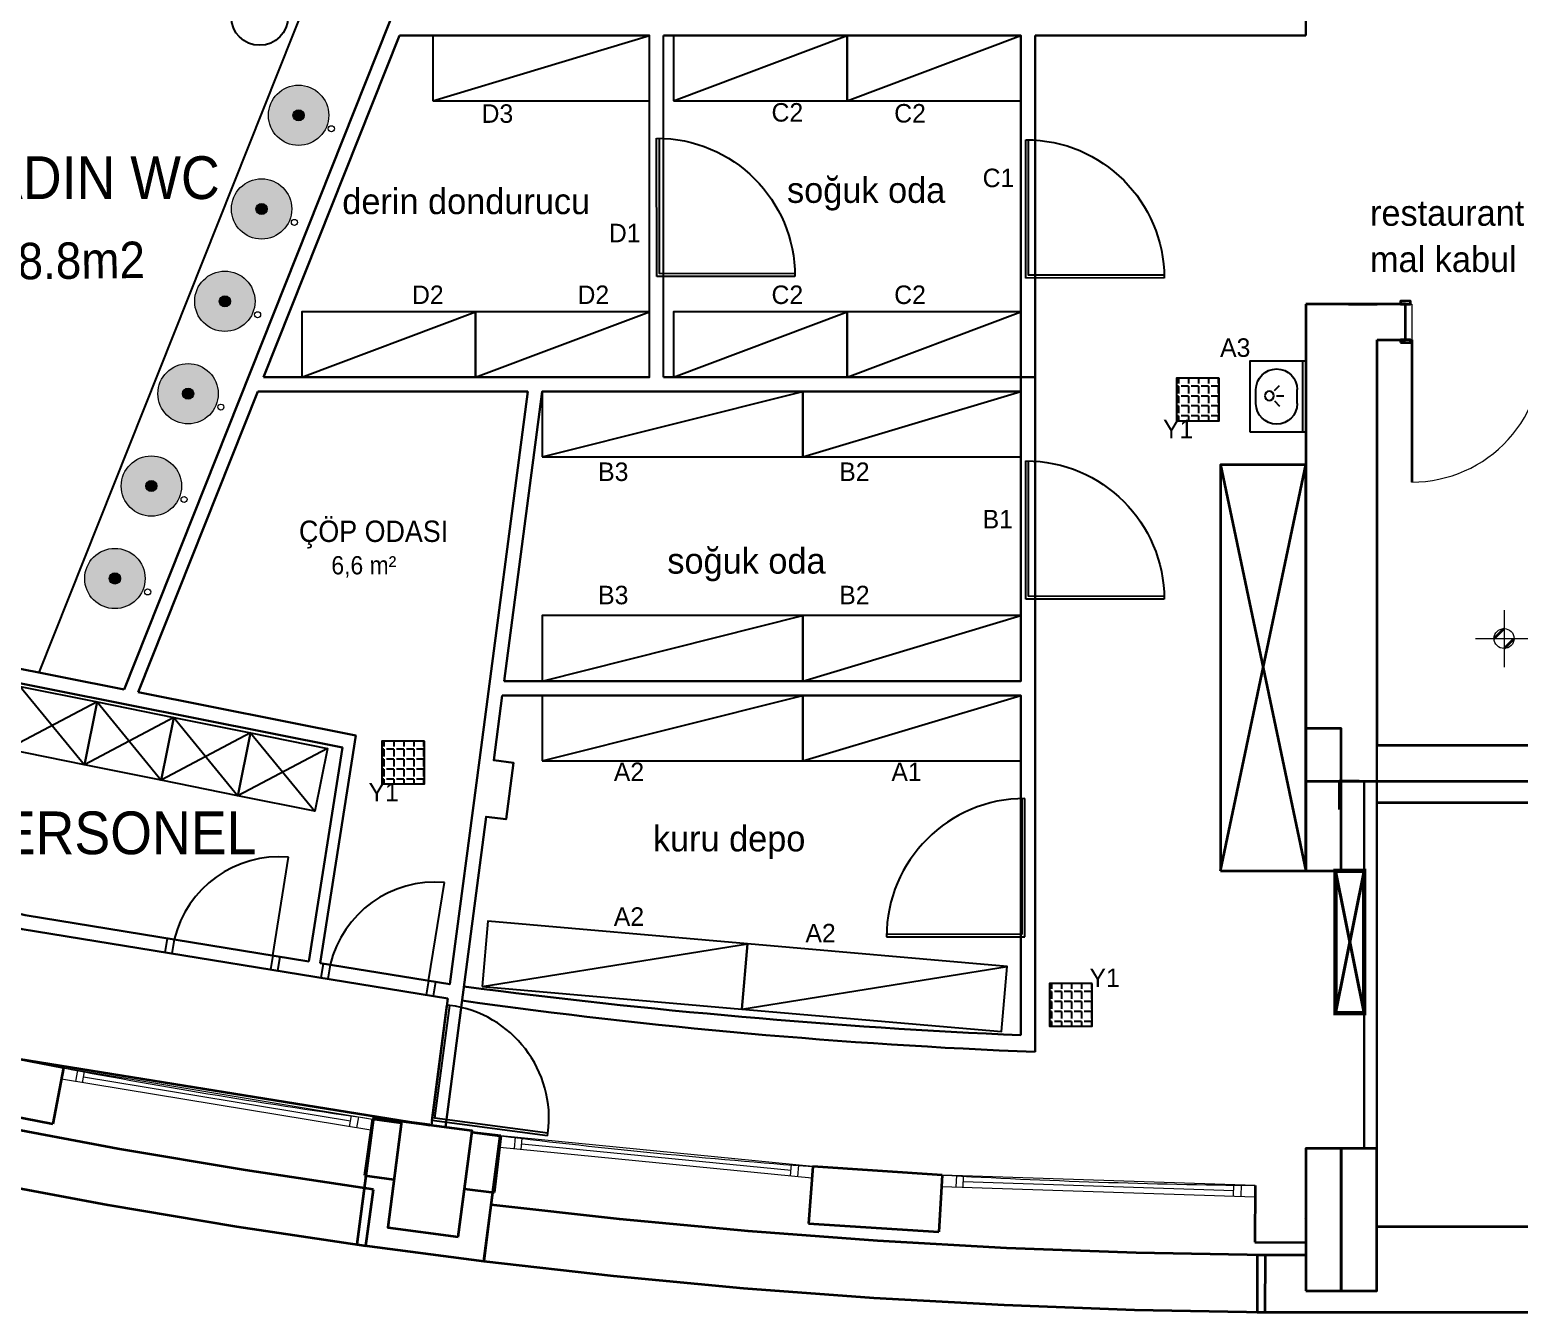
# Model space of a CAD drawing. Header units: millimetres. Extents: x -2729 to 15248, y -12439 to 5292.
# Drawn here: x 4882 to 5928, y -11997 to -11096 of the extents above; entities that cross this region are included whole.
import ezdxf

# ---------------------------------------------------------------- set-up
doc = ezdxf.new("R2010")
doc.units = ezdxf.units.MM
doc.layers.add('0_штамп_Ном_пера__21', color=7, linetype='Continuous', lineweight=20, true_color=0x320033)
doc.layers.add('_yaz__kot_Ном_пера__22', color=7, linetype='Continuous', lineweight=20, true_color=0xc600c6)
for name, color, linetype, lineweight in [('0_штамп_Ном_пера__80', 7, 'Continuous', 13), ('_yaz__kot_Ном_пера__60', 7, 'Continuous', 35), ('_yaz__kot_Ном_пера__80', 7, 'Continuous', 13), ('CAM', 155, 'Continuous', 15), ('dk-olcu_Ном_пера__80', 7, 'Continuous', 13), ('DUVAR', 7, 'Continuous', 30), ('DUVAR 2_Ном_пера__60', 7, 'Continuous', 35), ('EXTERIOR_WALLS_Ном_пера__60', 7, 'Continuous', 35), ('gzm', 250, 'Continuous', 20), ('INTERIOR_WALLS_Ном_пера__60', 7, 'Continuous', 35), ('kap __Ном_пера__60', 7, 'Continuous', 35), ('kap __Ном_пера__80', 7, 'Continuous', 13), ('KAPI_Ном_пера__60', 7, 'Continuous', 35), ('kolon_Ном_пера__60', 7, 'Continuous', 35), ('pencere_Ном_пера__80', 7, 'Continuous', 13), ('tefriş', 7, 'Continuous', 25), ('Стены внутренние_Ном_пера__60', 7, 'Continuous', 35)]:
    doc.layers.add(name, color=color, linetype=linetype, lineweight=lineweight)
doc.layers.add('kapı ABD', color=55, linetype='Continuous')
doc.layers.add('S2000-002 Çizgi', color=7, linetype='Continuous')
doc.styles.add('TAKSİM', font='GOTHIC.TTF', dxfattribs={"height": 20})
doc.styles.add('Мой Ариал', font='arial.ttf', dxfattribs={"width": 0.9})
pattern_1 = [(45, (-3877.01, 44984.851), (-9.1923748, 9.1923748), [])]

# ---------------------------------------------------------------- blocks, each defined once
blk = doc.blocks.new('wery5y')
blk.add_line((4066.8, 1057.7), (4067.5, 1059.5))
at = {"layer": 'kapı ABD', "color": 7}
for points in [[(3990.2, 1086.8), (4019.2, 1163.4)], [(4067.5, 1059.5), (3992.7, 1087.9), (4021.1, 1162.7)], [(4021.1, 1162.7), (4019.2, 1163.4)], [(4066.8, 1057.7), (3990.2, 1086.8)]]:
    blk.add_lwpolyline(points, dxfattribs=at)
blk.add_arc((3992.7, 1087.9), 80, 339.2123, 69.2123, dxfattribs=at)
blk = doc.blocks.new('rtys')
at = {"layer": 'kapı ABD', "color": 7}
for points in [[(98141.2, 44240.5), (98136.5, 44143.6)], [(98143.1, 44240.4), (98138.6, 44145.4), (98233.6, 44140.8)], [(98136.5, 44143.6), (98233.5, 44138.9)]]:
    blk.add_lwpolyline(points, dxfattribs=at)
blk.add_arc((98136.5, 44143.6), 97.1, 357.2494, 87.2494, dxfattribs=at)
blk = doc.blocks.new('A$C23AD12AD')
at = {"layer": 'S2000-002 Çizgi'}
for p, q in [((0, 39), (50, 39)), ((0, 37), (50, 37)), ((20.1, 33), (29.9, 33)), ((25.5, 18.5), (25.5, 23.5)), ((21.9, 17), (18.3, 20.5)), ((29.2, 17), (32.7, 20.5)), ((0, 0), (50, 0)), ((20.1, 4), (29.9, 4))]:
    blk.add_line(p, q, dxfattribs=at)
blk.add_lwpolyline([(0, 0), (50, 0), (50, 39), (0, 39)], close=True, dxfattribs=at)
blk.add_circle((25.5, 13.3), 3.19, dxfattribs=at)
for centre, start, end in [((20.1, 18.5), 90, 270), ((29.9, 18.5), 270, 90)]:
    blk.add_arc(centre, 14.5, start, end, dxfattribs=at)
blk = doc.blocks.new('A$C746B319B')
at = {"layer": 'gzm'}
h = blk.add_hatch(color=7, dxfattribs=at)
h.set_gradient(color1=(255, 255, 255), rotation=60, one_color=1, tint=1, name='INVCYLINDER')
h.paths.add_polyline_path([(30.45, 153.07, 1), (-8.05, 153.07, 1)])
h.paths.add_polyline_path([(7.62, 153.07, -1), (14.78, 153.07, -1)], flags=16)
h = blk.add_hatch(color=7, dxfattribs=at)
h.set_gradient(color1=(255, 255, 255), color2=(184, 184, 184), rotation=60, one_color=1, tint=0.72, name='INVSPHERICAL')
h.paths.add_polyline_path([(24.06, 153.07, 1), (-1.66, 153.07, 1)])
h.paths.add_polyline_path([(7.62, 153.07, -1), (14.78, 153.07, -1)], flags=16)
h = blk.add_hatch(color=250, dxfattribs=at)
h.set_gradient(color1=(61, 61, 61), color2=(237, 237, 237), one_color=1, tint=0.93, name='SPHERICAL')
h.paths.add_polyline_path([(7.62, 153.07, 1), (14.78, 153.07, 1)])
for radius in [19.25, 3.58]:
    blk.add_circle((11.2, 153.07), radius, dxfattribs=at)
blk = doc.blocks.new('A$C6A3561BD')
at = {"layer": 'gzm'}
blk.add_circle((-148.68, 121.8), 1.93, dxfattribs=at)
at = {"layer": 'gzm', "rotation": 270}
blk.add_blockref('A$C746B319B', (-324.36, 133), dxfattribs=at)
blk = doc.blocks.new('5858w8')
at = {"layer": 'tefriş'}
for p, q in [((55, 45), (0, 0)), ((0, 45), (55, 0))]:
    blk.add_line(p, q, dxfattribs=at)
blk.add_lwpolyline([(0, 45), (55, 45), (55, 0), (0, 0)], close=True, dxfattribs=at)

msp = doc.modelspace()

# ---------------------------------------------------------------- hatches: boundary and pattern name
h = msp.add_hatch()
h.set_pattern_fill('ANGLE', color=256, angle=180)
h.set_pattern_definition([(180, (13874.837, -8629.325), (-9e-16, -6.985), [5.08, -1.905]), (270, (13874.837, -8629.325), (6.985, -1e-15), [5.08, -1.905])])
h.paths.add_polyline_path([(5686.981, -11370.806), (5716.981, -11370.806), (5716.981, -11340.806), (5686.981, -11340.806)])
h = msp.add_hatch()
h.set_pattern_fill('ANGLE', color=256, angle=180)
h.set_pattern_definition([(180, (13316.9686, -8884.32), (-9e-16, -6.985), [5.08, -1.905]), (270, (13316.9686, -8884.32), (6.985, -1e-15), [5.08, -1.905])])
h.paths.add_polyline_path([(5129.113, -11625.8), (5159.113, -11625.8), (5159.113, -11595.8), (5129.113, -11595.8)])
h = msp.add_hatch()
h.set_pattern_fill('ANGLE', color=256, angle=180)
h.set_pattern_definition([(180, (13785.774, -9054.477), (-9e-16, -6.985), [5.08, -1.905]), (270, (13785.774, -9054.477), (6.985, -1e-15), [5.08, -1.905])])
h.paths.add_polyline_path([(5597.918, -11795.957), (5627.918, -11795.957), (5627.918, -11765.957), (5597.918, -11765.957)])
at = {"layer": '_yaz__kot_Ном_пера__60', "linetype": 'Continuous'}
h = msp.add_hatch(dxfattribs=at)
h.set_pattern_fill('КИРПИЧ_ОБЫКНОВЕННЫЙ_0002', color=256, scale=0.1, style=0, pattern_type=2)
h.set_pattern_definition([(45, (5913.471, -11520.257), (-9.192, 9.192), [])])
h.paths.add_polyline_path([(5916.971, -11516.757, 0.41421356), (5909.971, -11523.757), (5916.971, -11523.757)], flags=0)
h = msp.add_hatch(dxfattribs=at)
h.set_pattern_fill('КИРПИЧ_ОБЫКНОВЕННЫЙ_0002', color=256, scale=0.1, style=0, pattern_type=2)
h.set_pattern_definition([(45, (5920.471, -11527.257), (-9.192, 9.192), [])])
h.paths.add_polyline_path([(5923.971, -11523.757), (5916.971, -11523.757), (5916.971, -11530.757, 0.41421356)], flags=0)
at = {"layer": 'EXTERIOR_WALLS_Ном_пера__60', "linetype": 'Continuous'}
h = msp.add_hatch(dxfattribs=at)
h.set_pattern_fill('КИРПИЧ_ОБЫКНОВЕННЫЙ_0002', color=256, scale=0.1, style=0, pattern_type=2)
h.set_pattern_definition(pattern_1)
h.paths.add_polyline_path([(5142.874, -11864.011), (5139.48, -11888.779), (5139.616, -11888.797)], flags=0)
h = msp.add_hatch(dxfattribs=at)
h.set_pattern_fill('КИРПИЧ_ОБЫКНОВЕННЫЙ_0002', color=256, scale=0.1, style=0, pattern_type=2)
h.set_pattern_definition(pattern_1)
h.paths.add_polyline_path([(5777.715, -11907.975), (5777.659, -11907.975), (5777.605, -11932.975), (5777.715, -11932.975)], flags=0)
at = {"layer": 'INTERIOR_WALLS_Ном_пера__60', "linetype": 'Continuous'}
h = msp.add_hatch(dxfattribs=at)
h.set_pattern_fill('КИРПИЧ_ОБЫКНОВЕННЫЙ_0002', color=256, scale=0.1, style=0, pattern_type=2)
h.set_pattern_definition([(45, (5827.763, -11353.873), (-9.1924, 9.1924), [])])
h.paths.add_polyline_path([(5827.719, -11393.873), (5827.806, -11393.873), (5827.806, -11313.873), (5827.719, -11313.873)], flags=0)

# ---------------------------------------------------------------- linework, layer by layer
for p, q in [((5164.972, -11146.249), (5316.972, -11100.249)), ((5333.796, -11146.249), (5455.796, -11100.249)), ((5455.796, -11146.249), (5577.796, -11100.249)), ((5072.972, -11340.249), (5194.972, -11294.249)), ((5194.972, -11340.249), (5316.972, -11294.249)), ((5333.796, -11340.249), (5455.796, -11294.249)), ((5455.796, -11340.249), (5577.796, -11294.249)), ((5241.796, -11396.249), (5424.796, -11350.249)), ((5424.796, -11396.249), (5577.796, -11350.249)), ((5241.796, -11553.671), (5424.796, -11507.671)), ((5424.796, -11553.671), (5577.796, -11507.671)), ((5241.796, -11609.671), (5424.796, -11563.671)), ((5424.796, -11609.671), (5577.796, -11563.671)), ((5199.602, -11768.139), (5385.896, -11738.146)), ((5381.916, -11783.974), (5568.21, -11753.98))]:
    msp.add_line(p, q)
at = {"color": 3, "lineweight": 40, "ltscale": 0.005}
for p, q in [((5818.714, -11786.864), (5798.714, -11686.864)), ((5798.714, -11786.864), (5818.714, -11686.864))]:
    msp.add_line(p, q, dxfattribs=at)
for points in [[(5164.972, -11146.249), (5316.972, -11146.249), (5316.972, -11100.249), (5164.972, -11100.249)], [(5333.796, -11146.249), (5455.796, -11146.249), (5455.796, -11100.249), (5333.796, -11100.249)], [(5455.796, -11146.249), (5577.796, -11146.249), (5577.796, -11100.249), (5455.796, -11100.249)], [(5072.972, -11340.249), (5194.972, -11340.249), (5194.972, -11294.249), (5072.972, -11294.249)], [(5194.972, -11340.249), (5316.972, -11340.249), (5316.972, -11294.249), (5194.972, -11294.249)], [(5333.796, -11340.249), (5455.796, -11340.249), (5455.796, -11294.249), (5333.796, -11294.249)], [(5455.796, -11340.249), (5577.796, -11340.249), (5577.796, -11294.249), (5455.796, -11294.249)], [(5716.981, -11340.806), (5686.981, -11340.806), (5686.981, -11370.806), (5716.981, -11370.806)], [(5241.796, -11396.249), (5424.796, -11396.249), (5424.796, -11350.249), (5241.796, -11350.249)], [(5424.796, -11396.249), (5577.796, -11396.249), (5577.796, -11350.249), (5424.796, -11350.249)], [(5241.796, -11553.671), (5424.796, -11553.671), (5424.796, -11507.671), (5241.796, -11507.671)], [(5424.796, -11553.671), (5577.796, -11553.671), (5577.796, -11507.671), (5424.796, -11507.671)], [(5241.796, -11609.671), (5424.796, -11609.671), (5424.796, -11563.671), (5241.796, -11563.671)], [(5424.796, -11609.671), (5577.796, -11609.671), (5577.796, -11563.671), (5424.796, -11563.671)], [(5159.113, -11595.8), (5129.113, -11595.8), (5129.113, -11625.8), (5159.113, -11625.8)], [(5199.602, -11768.139), (5381.916, -11783.974), (5385.896, -11738.146), (5203.582, -11722.312)], [(5381.916, -11783.974), (5564.23, -11799.808), (5568.21, -11753.98), (5385.896, -11738.146)], [(5627.918, -11765.957), (5597.918, -11765.957), (5597.918, -11795.957), (5627.918, -11795.957)]]:
    msp.add_lwpolyline(points, close=True)
at = {"color": 3, "lineweight": 40, "ltscale": 0.005, "const_width": 3}
msp.add_lwpolyline([(5818.714, -11786.864), (5818.714, -11686.864), (5798.714, -11686.864), (5798.714, -11786.864)], close=True, dxfattribs=at)
at = {"layer": '0_штамп_Ном_пера__21', "linetype": 'Continuous'}
msp.add_line((5802.715, -11981.864), (5777.715, -11981.864), dxfattribs=at)
at = {"layer": '0_штамп_Ном_пера__80', "linetype": 'Continuous'}
for start, end in [(259.298345, 261.951654), (263.048345, 265.701655), (266.798345, 269.451655)]:
    msp.add_arc((5787.802, -7156.871), 4751.115, start, end, dxfattribs=at)
at = {"layer": '_yaz__kot_Ном_пера__22', "linetype": 'Continuous'}
for p, q in [((5916.971, -11503.757), (5916.971, -11543.757)), ((5896.971, -11523.757), (6000.539, -11523.757))]:
    msp.add_line(p, q, dxfattribs=at)
at = {"layer": '_yaz__kot_Ном_пера__80', "linetype": 'Continuous'}
msp.add_circle((5916.971, -11523.757), 7, dxfattribs=at)
at = {"layer": 'CAM', "linetype": 'Continuous'}
for p, q in [((5107.153, -11862.692), (4919.691, -11831.742)), ((5227.301, -11878.51), (5416.386, -11897.133)), ((5537.311, -11905.059), (5727.209, -11911.276))]:
    msp.add_line(p, q, dxfattribs=at)
at = {"layer": 'dk-olcu_Ном_пера__80', "linetype": 'Continuous'}
for p, q in [((5777.806, -11288.873), (5777.806, -11293.873)), ((5162.846, -11865.575), (5162.882, -11865.306)), ((5827.714, -11981.864), (5802.715, -11981.864))]:
    msp.add_line(p, q, dxfattribs=at)
at = {"layer": 'DUVAR', "linetype": 'Continuous'}
for p, q in [((5777.709, -10866.864), (5777.709, -11100.249)), ((5203.153, -10918.568), (4948.137, -11559.545)), ((5141.633, -11100.249), (5046.148, -11340.249)), ((5316.972, -11100.249), (5141.633, -11100.249)), ((5577.796, -11100.249), (5326.972, -11100.249)), ((5577.796, -11553.671), (5577.796, -11100.249)), ((5587.796, -11814.054), (5587.796, -11100.249)), ((5607.796, -11100.249), (5587.796, -11100.249)), ((5607.796, -11100.249), (5777.709, -11100.249)), ((5046.148, -11340.249), (5316.972, -11340.249)), ((5326.972, -11340.249), (5587.796, -11340.249)), ((5042.169, -11350.249), (4958.111, -11561.529)), ((5042.169, -11350.249), (5231.708, -11350.249)), ((5231.708, -11350.249), (5197.62, -11609.17)), ((5241.794, -11350.249), (5577.796, -11350.249)), ((5827.714, -11381.865), (5827.714, -11881.864)), ((5577.796, -11553.671), (5215.013, -11553.671)), ((5577.796, -11563.671), (5213.697, -11563.671)), ((5577.796, -11802.412), (5577.796, -11563.671)), ((5085.738, -11751.739), (5110.985, -11591.937)), ((5077.841, -11750.456), (5101.571, -11600.261)), ((5818.714, -11623.873), (5818.714, -11881.864)), ((5175.502, -11776.451), (5163.881, -11865.402))]:
    msp.add_line(p, q, dxfattribs=at)
for points in [[(5241.794, -11350.249), (5215.013, -11553.671)], [(4687.909, -11507.782), (4948.137, -11559.545)], [(4847.413, -11549.705), (5101.571, -11600.261)], [(4958.111, -11561.529), (5110.985, -11591.937)], [(5213.697, -11563.671), (5207.698, -11609.236), (5221.569, -11611.063), (5216.348, -11650.72), (5202.256, -11648.865), (5173.756, -11867.011)], [(5197.62, -11609.17), (5176.798, -11766.53), (5085.738, -11751.739)], [(5175.502, -11776.451), (4876.744, -11727.922), (4583.944, -11658.719), (4459.578, -11622.233)], [(5077.841, -11750.456), (4878.698, -11718.108), (4811.372, -11702.196)]]:
    msp.add_lwpolyline(points, dxfattribs=at)
for centre, radius, start, end in [((5787.802, -7156.871), 4650.285, 262.572761, 267.411657), ((5746.169, -7776.446), 4040.713, 262.022448, 267.753763)]:
    msp.add_arc(centre, radius, start, end, dxfattribs=at)
at = {"layer": 'DUVAR 2_Ном_пера__60', "linetype": 'Continuous'}
for p, q in [((5777.806, -11288.873), (5777.806, -11643.873)), ((5847.806, -11288.873), (5777.806, -11288.873)), ((5807.806, -11288.873), (5827.806, -11288.873)), ((5847.806, -11313.873), (5847.806, -11288.873)), ((5827.806, -11313.873), (5847.806, -11313.873)), ((5827.806, -11598.873), (5827.806, -11313.873)), ((5717.796, -11401.864), (5777.709, -11686.864)), ((5717.796, -11686.864), (5777.709, -11401.864)), ((6437.806, -11598.863), (5827.806, -11598.873)), ((5777.806, -11623.873), (6462.806, -11623.873)), ((5801.306, -11623.873), (5801.306, -11643.873)), ((5815.306, -11623.873), (5801.306, -11623.873)), ((5827.714, -11638.872), (6437.806, -11638.863)), ((4905.543, -11825.352), (4816.352, -11807.611)), ((4905.543, -11825.352), (4898.116, -11864.656)), ((4808.173, -11846.766), (4898.116, -11864.656)), ((5123.224, -11860.085), (5111.469, -11949.376)), ((5122.605, -11861.189), (5117.004, -11900.795)), ((5142.879, -11864.011), (5122.605, -11861.189)), ((5162.882, -11865.306), (5123.224, -11860.085)), ((5212.272, -11873.211), (5192.443, -11870.6)), ((5212.766, -11873.059), (5192.451, -11870.538)), ((5200.698, -11961.124), (5212.272, -11873.211)), ((5212.766, -11873.059), (5207.924, -11912.765)), ((5431.706, -11894.623), (5428.708, -11934.51)), ((5522.45, -11900.57), (5431.706, -11894.623)), ((5117.004, -11900.795), (5137.658, -11903.67)), ((5522.45, -11900.57), (5520.216, -11940.508)), ((5742.332, -11907.768), (5741.949, -11947.767)), ((5117.777, -11950.262), (5123.315, -11910.648)), ((5187.23, -11910.196), (5207.924, -11912.765)), ((5205.55, -11921.419), (5200.698, -11961.124)), ((5428.708, -11934.51), (5520.216, -11940.508)), ((7052.8, -11936.864), (5827.714, -11936.864)), ((5111.469, -11949.376), (5200.698, -11961.124)), ((5741.949, -11947.767), (5777.715, -11947.975)), ((5777.715, -11956.864), (5743.538, -11956.864)), ((5743.538, -11956.864), (5743.538, -11996.864)), ((5749.173, -11996.71), (5749.492, -11956.711)), ((5743.538, -11996.864), (7052.8, -11996.864))]:
    msp.add_line(p, q, dxfattribs=at)
msp.add_lwpolyline([(5717.796, -11686.864), (5777.709, -11686.864), (5777.709, -11401.864), (5717.796, -11401.864)], close=True, dxfattribs=at)
at = {"layer": 'DUVAR 2_Ном_пера__60', "linetype": 'Continuous', "flags": 128}
for points in [[(5123.315, -11910.648), (5033.418, -11897.213), (4943.792, -11882.078), (4854.468, -11865.249), (4765.479, -11846.731), (4676.857, -11826.532), (4588.633, -11804.658)], [(4578.64, -11843.39), (4667.599, -11865.446), (4756.96, -11885.814), (4846.69, -11904.485), (4936.758, -11921.455), (5027.131, -11936.716), (5117.777, -11950.262)], [(5749.492, -11956.711), (5658.61, -11955.125), (5567.776, -11951.819), (5477.019, -11946.793), (5386.375, -11940.049), (5295.874, -11931.59), (5205.55, -11921.419)], [(5200.698, -11961.124), (5291.775, -11971.379), (5383.03, -11979.909), (5474.43, -11986.709), (5565.942, -11991.777), (5657.534, -11995.111), (5749.173, -11996.71)]]:
    msp.add_lwpolyline(points, dxfattribs=at)
at = {"layer": 'kap __Ном_пера__60', "linetype": 'Continuous'}
msp.add_line((5852.306, -11313.873), (5852.306, -11413.873), dxfattribs=at)
at = {"layer": 'kap __Ном_пера__80', "linetype": 'Continuous', "flags": 128}
msp.add_lwpolyline([(5847.806, -11313.873), (5847.806, -11288.873), (5852.306, -11288.873), (5852.306, -11313.873)], close=True, dxfattribs=at)
at = {"layer": 'kap __Ном_пера__80', "linetype": 'Continuous'}
msp.add_arc((5852.306, -11322.468), 91.405, 270, 5.395537, dxfattribs=at)
at = {"layer": 'KAPI_Ном_пера__60', "linetype": 'Continuous', "flags": 128}
for points in [[(5844.306, -11288.873), (5851.306, -11288.873), (5851.306, -11286.873), (5844.306, -11286.873)], [(5844.306, -11315.873), (5851.306, -11315.873), (5851.306, -11313.873), (5844.306, -11313.873)]]:
    msp.add_lwpolyline(points, close=True, dxfattribs=at)
at = {"layer": 'kolon_Ном_пера__60', "linetype": 'Continuous', "flags": 128}
for points in [[(5777.709, -11686.864), (5802.709, -11686.864), (5802.709, -11586.864), (5777.709, -11586.864)], [(5182.8, -11943.849), (5192.589, -11869.49), (5143.017, -11862.964), (5133.228, -11937.322)], [(5777.715, -11981.864), (5802.715, -11981.864), (5802.715, -11881.864), (5777.715, -11881.864)], [(5802.715, -11981.864), (5827.714, -11981.864), (5827.714, -11881.864), (5802.715, -11881.864)]]:
    msp.add_lwpolyline(points, close=True, dxfattribs=at)
at = {"layer": 'pencere_Ном_пера__80', "linetype": 'Continuous'}
for p, q in [((4904.24, -11833.245), (4905.543, -11825.352)), ((4905.543, -11825.352), (5122.605, -11861.189)), ((5121.302, -11869.082), (4904.24, -11833.245)), ((4915.41, -11826.981), (4914.107, -11834.874)), ((4919.04, -11835.689), (4920.343, -11827.795)), ((5106.502, -11866.639), (5107.805, -11858.746)), ((5112.738, -11859.56), (5111.435, -11867.453)), ((5122.605, -11861.189), (5121.302, -11869.082)), ((5212.766, -11873.059), (5211.982, -11881.02)), ((5431.706, -11894.623), (5212.766, -11873.059)), ((5222.718, -11874.039), (5221.933, -11882.001)), ((5226.909, -11882.491), (5227.693, -11874.529)), ((5211.982, -11881.02), (5430.922, -11902.584)), ((5415.994, -11901.114), (5416.778, -11893.152)), ((5421.754, -11893.642), (5420.97, -11901.604)), ((5430.922, -11902.584), (5431.706, -11894.623)), ((5522.45, -11900.57), (5522.189, -11908.566)), ((5522.189, -11908.566), (5742.07, -11915.764)), ((5742.332, -11907.768), (5522.45, -11900.57)), ((5532.445, -11900.897), (5532.183, -11908.893)), ((5537.181, -11909.057), (5537.442, -11901.061)), ((5727.079, -11915.273), (5727.34, -11907.278)), ((5732.338, -11907.441), (5732.076, -11915.437)), ((5742.07, -11915.764), (5742.332, -11907.768))]:
    msp.add_line(p, q, dxfattribs=at)
at = {"layer": 'S2000-002 Çizgi'}
for p, q in [((5316.972, -11340.249), (5316.972, -11100.249)), ((5326.972, -11340.249), (5326.972, -11100.249))]:
    msp.add_line(p, q, dxfattribs=at)
at = {"layer": 'tefriş'}
for p, q in [((5147.726, -10895.576), (4888.299, -11547.642)), ((5052.494, -11746.339), (5063.717, -11677.244)), ((5161.879, -11764.107), (5173.102, -11695.013)), ((4978.464, -11734.314), (4976.861, -11744.184)), ((4983.399, -11735.115), (4981.796, -11744.986)), ((5052.494, -11746.339), (5050.89, -11756.209)), ((5057.429, -11747.14), (5055.826, -11757.011)), ((5087.849, -11752.082), (5086.246, -11761.952)), ((5092.784, -11752.883), (5091.181, -11762.754)), ((5161.879, -11764.107), (5160.275, -11773.978)), ((5166.814, -11764.909), (5165.211, -11774.779))]:
    msp.add_line(p, q, dxfattribs=at)
msp.add_circle((5043.325, -11087.155), 20, dxfattribs=at)
for centre in [(5057.245, -11752.933), (5166.63, -11770.702)]:
    msp.add_arc(centre, 75.965, 85.112801, 166.434494, dxfattribs=at)
at = {"layer": 'Стены внутренние_Ном_пера__60', "linetype": 'Continuous'}
msp.add_line((4866.844, -11817.663), (5162.846, -11865.575), dxfattribs=at)

# ---------------------------------------------------------------- block references
at = {"xscale": -1, "rotation": 267.2360957013824}
for p in [(-43502.359, -107163.175), (-43243.181, -107164.292), (-43243.181, -107389.825)]:
    msp.add_blockref('rtys', p, dxfattribs=at)
at = {"color": 6, "rotation": 348.5995933206871}
for p in [(4866.392, -11601.52), (4920.307, -11612.392), (4974.221, -11623.263), (5028.136, -11634.135)]:
    msp.add_blockref('5858w8', p, dxfattribs=at)
at = {"rotation": 92.7639042986176}
msp.add_blockref('rtys', (54404.99, -107626.906), dxfattribs=at)
at = {"layer": 'kapı ABD', "rotation": 13.31102220768999}
msp.add_blockref('wery5y', (1531.484, -13838.632), dxfattribs=at)
at = {"layer": 'S2000-002 Çizgi', "xscale": -1, "rotation": 270}
msp.add_blockref('A$C23AD12AD', (5738.806, -11378.817), dxfattribs=at)
at = {"layer": 'tefriş', "xscale": 1.1, "yscale": 1.1, "zscale": 1.1, "rotation": 337.6779990591669}
for p in [(5194.083, -11351.826), (5168.136, -11417.599), (5142.334, -11482.453), (5116.531, -11547.308), (5090.729, -11612.162), (5065.129, -11677.097)]:
    msp.add_blockref('A$C6A3561BD', p, dxfattribs=at)

# ---------------------------------------------------------------- texts
at = {"style": 'TAKSİM'}
for s, height, p in [('D3', 13, (5199.15, -11161.601)), ('C2', 13, (5402.699, -11160.733)), ('C2', 13, (5488.831, -11161.4)), ('soğuk oda', 18, (5413.594, -11217.797)), ('C1', 13, (5550.926, -11206.771)), ('derin dondurucu', 18, (5101.369, -11225.716)), ('restaurant', 18, (5822.842, -11233.893)), ('D1', 13, (5288.524, -11245.47)), ('mal kabul', 18, (5822.842, -11266.382)), ('D2', 13, (5150.313, -11288.839)), ('D2', 13, (5266.491, -11288.839)), ('C2', 13, (5402.699, -11288.839)), ('C2', 13, (5488.831, -11288.839)), ('A3', 13, (5717.6, -11325.949)), ('Y1', 13, (5677.592, -11383.145)), ('B3', 13, (5280.977, -11413.109)), ('B2', 13, (5450.278, -11413.109)), ('B1', 13, (5550.926, -11446.413)), ('soğuk oda', 18, (5329.553, -11478.177)), ('B3', 13, (5280.977, -11499.699)), ('B2', 13, (5450.278, -11499.699)), ('A2', 13, (5291.985, -11623.879)), ('A1', 13, (5486.869, -11623.879)), ('Y1', 13, (5119.723, -11638.14)), ('kuru depo', 18, (5319.41, -11673.219)), ('A2', 13, (5291.985, -11725.522)), ('A2', 13, (5426.496, -11737.138)), ('Y1', 13, (5625.918, -11768.508))]:
    msp.add_text(s, height=height, dxfattribs=at).set_placement(p)
at = {"lineweight": 40, "ltscale": 0.005, "attachment_point": 8, "style": 'Мой Ариал'}
for s, insert, char_height in [('KADIN WC', (4921.062, -11215.527), 30), ('ÇÖP ODASI', (5123.327, -11460.553), 15), ('6,6 m²', (5116.486, -11481.074), 12.8), ('PERSONEL ', (4938.431, -11675.648), 30)]:
    msp.add_mtext(s, dxfattribs=dict(at, insert=insert, char_height=char_height))
at = {"lineweight": 40, "ltscale": 0.005, "insert": (4909.305, -11271.511), "char_height": 25.6, "attachment_point": 8, "rotation": 0.662013, "style": 'Мой Ариал'}
msp.add_mtext('28.8{\\fArial|b0|i0|c186|p34;m2}', dxfattribs=at)

doc.saveas('drawing.dxf')
